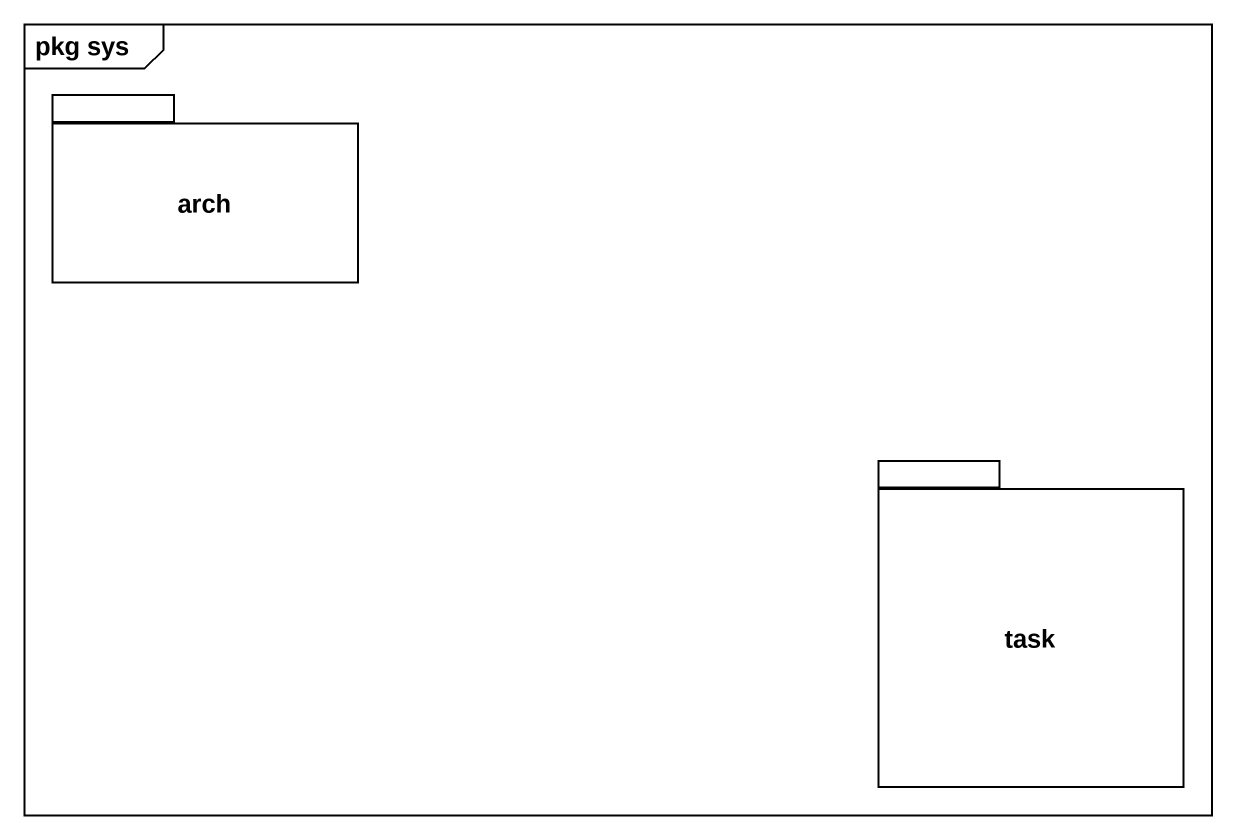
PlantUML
@startuml
mainframe pkg sys
package arch {
}
package task {
}
@enduml
